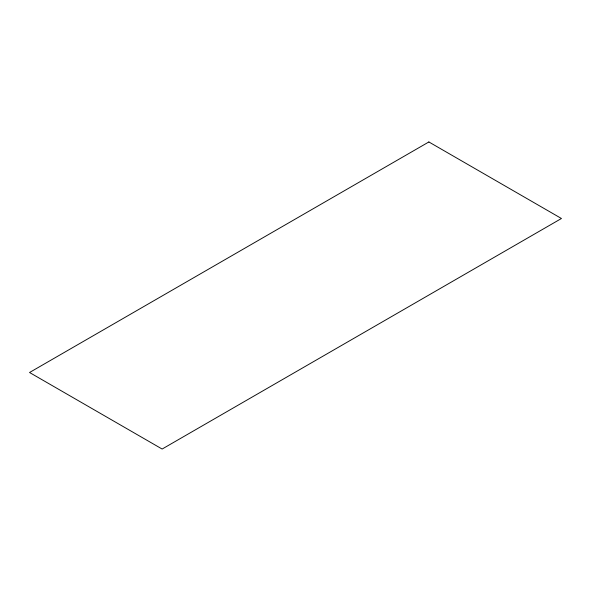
<?xml version="1.0" encoding="UTF-8"?>
<svg xmlns="http://www.w3.org/2000/svg" width="591" height="591" viewBox="0 0 591 591"><rect width="100%" height="100%" fill="white"/><g stroke="black" fill="none" stroke-linecap="round" stroke-linejoin="round"><path stroke-width="0.89" d="M428.867 141.958L29.55 372.5L162.133 449.042L561.45 218.5L428.867 141.958"/></g></svg>
